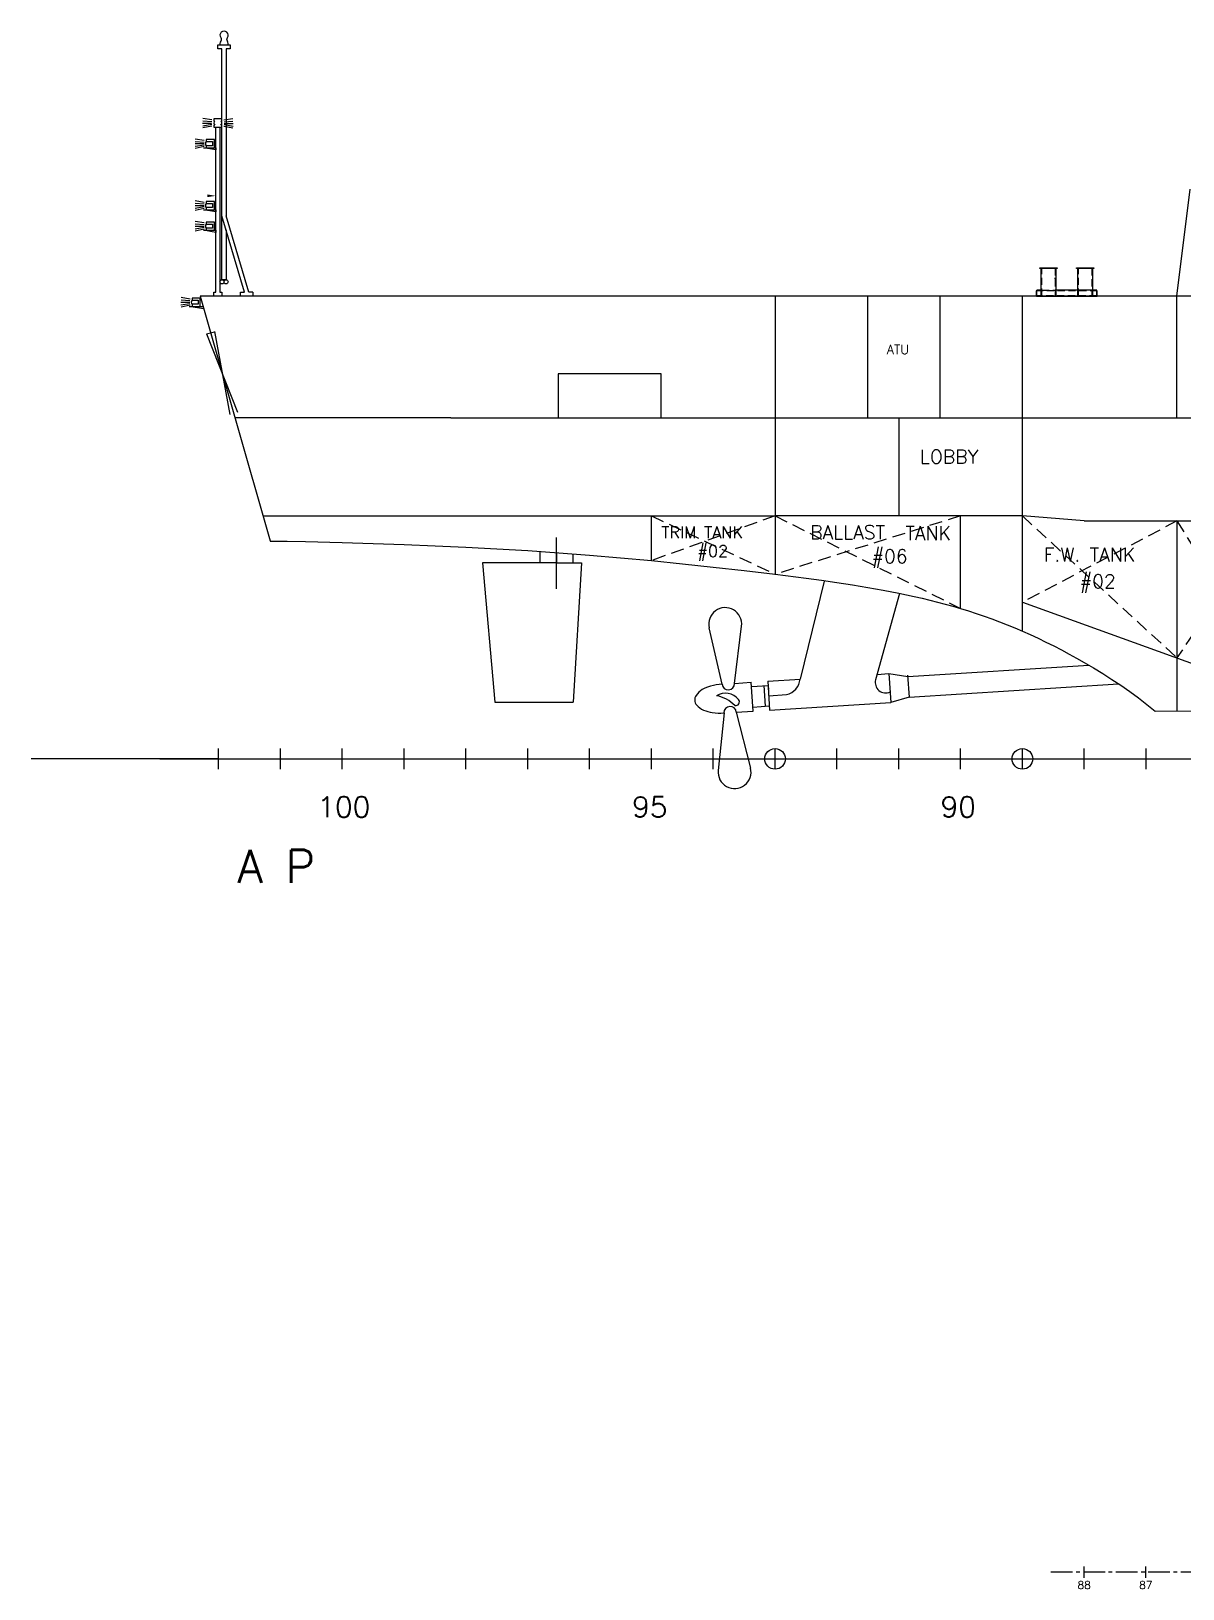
# Model space of a CAD drawing. Header units: millimetres. Extents: x 4499 to 177087, y -131598 to 56514.
# Drawn here: x 4499 to 32448, y -14196 to 23603 of the extents above; entities that cross this region are included whole.
import ezdxf
from ezdxf.enums import TextEntityAlignment as Align

# ---------------------------------------------------------------- set-up
doc = ezdxf.new("R2010")
doc.units = ezdxf.units.MM
doc.header["$LTSCALE"] = 700
doc.header["$MEASUREMENT"] = 0
for name, pattern in [('CENTER2', [1.125, 0.75, -0.125, 0.125, -0.125]), ('DASHED', [0.75, 0.5, -0.25]), ('HIDDEN', [0.375, 0.25, -0.125])]:
    doc.linetypes.add(name, pattern=pattern)
doc.layers.add('1', color=2, linetype='Continuous')
doc.styles.add('ROMANS', font='romans.shx', dxfattribs={"height": 150})

msp = doc.modelspace()

# ---------------------------------------------------------------- linework, layer by layer
at = {"color": 18, "true_color": 0x000000}
for p, q in [((9030, 23273), (9230, 23273)), ((9030, 23173), (9030, 23273)), ((9130, 23173), (9030, 23173)), ((9130, 17570), (9130, 23173)), ((9230, 23273), (9330, 23273)), ((9330, 23173), (9230, 23173)), ((9230, 23173), (9230, 19121)), ((9330, 23273), (9330, 23173)), ((8877, 21365), (8658, 21365)), ((8880, 21338), (8662, 21300)), ((8884, 21450), (8665, 21484)), ((8880, 21403), (8665, 21420)), ((8884, 21300), (8665, 21253)), ((8980, 21272), (9080, 21272)), ((8980, 17270), (8980, 21272)), ((9080, 21272), (9080, 17270)), ((9176, 21450), (9394, 21484)), ((9176, 21300), (9394, 21253)), ((9180, 21403), (9394, 21420)), ((9180, 21338), (9398, 21300)), ((9183, 21365), (9401, 21365)), ((8695, 20865), (8476, 20865)), ((8698, 20838), (8480, 20800)), ((8701, 20950), (8483, 20984)), ((8698, 20902), (8483, 20919)), ((8701, 20800), (8483, 20752)), ((8695, 19364), (8476, 19364)), ((8698, 19337), (8480, 19299)), ((8701, 19449), (8483, 19483)), ((8698, 19402), (8483, 19419)), ((8701, 19299), (8483, 19252)), ((8701, 18949), (8483, 18983)), ((8698, 18901), (8483, 18918)), ((9680, 17270), (9130, 19121)), ((9780, 17270), (9230, 19121)), ((8695, 18864), (8476, 18864)), ((8698, 18837), (8480, 18799)), ((8701, 18799), (8483, 18751)), ((9230, 18784), (9230, 17570)), ((29010, 17182), (29010, 17845)), ((29366, 17845), (29366, 17182)), ((29900, 17315), (29900, 17845)), ((30256, 17845), (30256, 17315)), ((9080, 17570), (9130, 17570)), ((9230, 17570), (9130, 17570)), ((29010, 17716), (29010, 17708)), ((29349, 17592), (29349, 17621)), ((29366, 17716), (29366, 17708)), ((29366, 17592), (29366, 17621)), ((8350, 17018), (8132, 17018)), ((8357, 17103), (8139, 17137)), ((8353, 17055), (8139, 17072)), ((8930, 17270), (8980, 17270)), ((8930, 17170), (8930, 17270)), ((9080, 17270), (9130, 17270)), ((9130, 17270), (9130, 17170)), ((9580, 17270), (9680, 17270)), ((9580, 17170), (9580, 17270)), ((9880, 17270), (9780, 17270)), ((9880, 17270), (9880, 17170)), ((22552, 17170), (22552, 10425)), ((24802, 14219), (24802, 17170)), ((26553, 17170), (26553, 14219)), ((28554, 9044), (28554, 17170)), ((28895, 17170), (28895, 17302)), ((28895, 17170), (30371, 17170)), ((29027, 17315), (28908, 17315)), ((28908, 17170), (28908, 17315)), ((29040, 17182), (29031, 17182)), ((30358, 17315), (29349, 17315)), ((30358, 17170), (30358, 17315)), ((30371, 17170), (30371, 17302)), ((32305, 14219), (32305, 17170)), ((8353, 16990), (8135, 16953)), ((8357, 16953), (8139, 16905)), ((8335, 16925), (8669, 16925)), ((8684, 16866), (8335, 16925)), ((8757, 16255), (8949, 16310)), ((8757, 16255), (9510, 14359)), ((8950, 16311), (9317, 14304)), ((14681, 14219), (9444, 14219)), ((14681, 14219), (60063, 14219)), ((25553, 14219), (25553, 11840)), ((10127, 11840), (22552, 11840)), ((19551, 10755), (19551, 11840)), ((28554, 11840), (22552, 11840)), ((27054, 9593), (27054, 11840)), ((30054, 11718), (28554, 11840)), ((30054, 11718), (60063, 11718)), ((32305, 11718), (32305, 7107)), ((16851, 10701), (16851, 10979)), ((17251, 10074), (17251, 11315)), ((16851, 10701), (15450, 10701)), ((15450, 10701), (15750, 7317)), ((17251, 10701), (16851, 10701)), ((17251, 10951), (17251, 10701)), ((17251, 10701), (17651, 10701)), ((17651, 10701), (17651, 10920)), ((17651, 10701), (17851, 10701)), ((17851, 10701), (17651, 7317)), ((23741, 10258), (23161, 7877)), ((25571, 9959), (24993, 7865)), ((28554, 9744), (33105, 8107)), ((21269, 7757), (20953, 9125)), ((21568, 7776), (21740, 9166)), ((25028, 7995), (25317, 8013)), ((25317, 8013), (25772, 7941)), ((25317, 8013), (25361, 7314)), ((25770, 7979), (25804, 7442)), ((25772, 7941), (30169, 8218)), ((21568, 7776), (21976, 7802)), ((22020, 7103), (21976, 7802)), ((21983, 7702), (22382, 7727)), ((22282, 7722), (22314, 7222)), ((22376, 7827), (23161, 7877)), ((22376, 7827), (22420, 7128)), ((22382, 7727), (22394, 7628)), ((25804, 7442), (30886, 7763)), ((15750, 7317), (17651, 7317)), ((22014, 7203), (22413, 7228)), ((22398, 7478), (22833, 7505)), ((22420, 7128), (25361, 7314)), ((25804, 7442), (25361, 7314)), ((21313, 7059), (21171, 5662)), ((21612, 7077), (22020, 7103)), ((21612, 7077), (21957, 5720)), ((9048, 5694), (9048, 6194)), ((10549, 5694), (10549, 6194)), ((12049, 5694), (12049, 6194)), ((13550, 5694), (13550, 6194)), ((15050, 5694), (15050, 6194)), ((16551, 5694), (16551, 6194)), ((18051, 5694), (18051, 6194)), ((19551, 5694), (19551, 6194)), ((21052, 5694), (21052, 6194)), ((22552, 5694), (22552, 6194)), ((24053, 5694), (24053, 6194)), ((25553, 5694), (25553, 6194)), ((27054, 5694), (27054, 6194)), ((28554, 5694), (28554, 6194)), ((30054, 5694), (30054, 6194)), ((31555, 5694), (31555, 6194)), ((7621, 5944), (148588, 5944)), ((30050, -13930), (30050, -13655)), ((30050, -13930), (30050, -13655)), ((31550, -13930), (31550, -13655))]:
    msp.add_line(p, q, dxfattribs=at)
at = {"color": 18, "linetype": 'ByBlock', "true_color": 0x000000}
msp.add_line((32305, 17170), (32624, 19771), dxfattribs=at)
at = {"color": 18, "linetype": 'HIDDEN', "true_color": 0x000000}
for p, q in [((29027, 17182), (29027, 17845)), ((29349, 17845), (29349, 17182)), ((29917, 17182), (29917, 17845)), ((30239, 17845), (30239, 17182)), ((30371, 17302), (28895, 17302)), ((30358, 17182), (28908, 17182)), ((29027, 17315), (29349, 17315)), ((29900, 17182), (29900, 17315)), ((30256, 17315), (30256, 17182))]:
    msp.add_line(p, q, dxfattribs=at)
at = {"color": 18, "linetype": 'DASHED', "lineweight": -2, "ltscale": 0.9, "true_color": 0x000000, "transparency": 33554534}
for p, q in [((22552, 11840), (19551, 10755)), ((19551, 11840), (22552, 10425)), ((22552, 11840), (27054, 9593)), ((27054, 11840), (22552, 10425)), ((28554, 11840), (32305, 8395)), ((32305, 11718), (28554, 9744)), ((34556, 11718), (32305, 8395)), ((32305, 11718), (34556, 8107))]:
    msp.add_line(p, q, dxfattribs=at)
at = {"color": 18, "ltscale": 0.9, "true_color": 0x000000}
msp.add_line((9048, 5944), (4499, 5944), dxfattribs=at)
at = {"color": 18, "linetype": 'CENTER2', "true_color": 0x000000}
msp.add_line((29247, -13780), (172949, -13780), dxfattribs=at)
msp.add_line((29247, -13780), (172949, -13780), dxfattribs=at)
at = {"color": 18, "true_color": 0x000000}
msp.add_lwpolyline([(9098, 23446, -0.313859), (9098, 23360, 0.153244), (9080, 23303), (9080, 23273), (9280, 23273), (9280, 23303, 0.153244), (9262, 23360, -0.313859), (9262, 23446, 1.914854)], format="xyb", close=True, dxfattribs=at)
for points in [[(9105, 21422), (9130, 21422), (9130, 21472), (8930, 21472), (8930, 21422), (8955, 21422, 0.420204), (8955, 21322), (8930, 21322), (8930, 21272), (9130, 21272), (9130, 21322), (9105, 21322)], [(21269, 7757, 0.000971), (21263, 7757, 0.052127), (20989, 7711, 0.065985), (20786, 7624, 0.104657), (20635, 7486, 0.172123), (20601, 7365, 0.172123), (20650, 7248, 0.104657), (20817, 7130, 0.065985), (21029, 7070, 0.052127), (21307, 7058, 0.052127)], [(21307, 7058, 0.000971), (21313, 7059, 0.007359)]]:
    msp.add_lwpolyline(points, format="xyb", dxfattribs=at)
for points in [[(8898, 20822), (8748, 20822), (8748, 20772), (8948, 20772), (8948, 20972), (8748, 20972), (8748, 20922), (8898, 20922)], [(8898, 19321), (8748, 19321), (8748, 19271), (8948, 19271), (8948, 19471), (8748, 19471), (8748, 19421), (8898, 19421)], [(8898, 18821), (8748, 18821), (8748, 18771), (8948, 18771), (8948, 18971), (8748, 18971), (8748, 18921), (8898, 18921)], [(28975, 17857), (29401, 17857), (29401, 17845), (28975, 17845)], [(29866, 17857), (30291, 17857), (30291, 17845), (29866, 17845)], [(8553, 16975), (8403, 16975), (8403, 16925), (8603, 16925), (8603, 17125), (8403, 17125), (8403, 17075), (8553, 17075)]]:
    msp.add_lwpolyline(points, close=True, dxfattribs=at)
for points in [[(8680, 20772), (8980, 20772), (8980, 20722), (8680, 20772)], [(8680, 19271), (8980, 19271), (8980, 19221), (8680, 19271)], [(8680, 18771), (8980, 18771), (8980, 18721), (8680, 18771)]]:
    msp.add_lwpolyline(points, dxfattribs=at)
at = {"color": 18, "linetype": 'Continuous', "true_color": 0x000000}
msp.add_lwpolyline([(17291, 14219), (19791, 14219), (19791, 15291), (17291, 15291)], close=True, dxfattribs=at)
at = {"color": 18, "true_color": 0x000000}
for centre, radius in [((9129, 17520), 50), ((9229, 17520), 50), ((22552, 5944), 250), ((28554, 5944), 250)]:
    msp.add_circle(centre, radius, dxfattribs=at)
for centre, radius, start, end in [((9056, 21372), 70, 314.4153, 45.5847), ((8797, 20872), 70, 134.4805, 225.5195), ((8797, 19371), 70, 134.4805, 225.5195), ((8797, 18871), 70, 134.4805, 225.5195), ((8452, 17025), 70, 134.4805, 225.5195), ((21342, 9215), 400, 352.9682, 193.0091), ((21418, 7767), 150, 183.6085, 3.6085), ((22730, 7927), 434, 283.7299, 353.3572), ((25236, 7798), 253, 164.5053, 295.4214), ((21343, 7113), 422, 40.5075, 120.1981), ((20992, 6685), 804, 43.2556, 80.071), ((21462, 7068), 150, 3.6085, 183.6085), ((21594, 7327), 92.1, 260.071, 40.5075), ((21569, 5622), 400, 174.2079, 14.2489)]:
    msp.add_arc(centre, radius, start, end, dxfattribs=at)
for points in [[(8774, 19640), (8774, 19574), (8974, 19607)], [(8774, 19574), (8774, 19640), (8974, 19607)]]:
    msp.add_solid(points, dxfattribs=at)
at = {"layer": '1', "color": 18, "linetype": 'Continuous', "true_color": 0x000000}
msp.add_lwpolyline([(33055, 17170), (8598, 17170), (10301, 11233), (10302, 11229), (10710, 11228), (11156, 11220), (12049, 11196), (12800, 11173), (13550, 11148), (14300, 11117), (15050, 11082), (15800, 11043), (16551, 10998), (17301, 10947), (18051, 10889), (18801, 10825), (19551, 10755), (20302, 10680), (21052, 10600), (21802, 10515), (22552, 10425), (23303, 10329), (23679, 10277), (24053, 10223), (24429, 10165), (24805, 10103), (25179, 10036), (25553, 9963), (25931, 9883), (26119, 9840), (26307, 9796), (26495, 9749), (26681, 9699), (26868, 9648), (27054, 9593), (27245, 9535), (27435, 9473), (27624, 9408), (27812, 9341), (27999, 9271), (28185, 9198), (28370, 9122), (28554, 9044), (28746, 8959), (28937, 8871), (29126, 8779), (29314, 8685), (29501, 8588), (29687, 8489), (29871, 8388), (30054, 8284), (30280, 8151), (30505, 8015), (30726, 7874), (30944, 7730), (31159, 7580), (31370, 7426), (31577, 7266), (31780, 7101), (127582, 7481)], dxfattribs=at)

# ---------------------------------------------------------------- texts
at = {"color": 18, "true_color": 0x000000, "style": 'ROMANS'}
for s, height, p in [('LOBBY', 334.3, (26066, 13109)), ('TRIM TANK', 285, (19793, 11297)), ('BALLAST ', 334.3, (23401, 11277)), ('TANK', 334.3, (25716, 11254)), ('#02', 285, (20667, 10846)), ('#06', 334.3, (24896, 10693)), ('F.W. TANK', 334.3, (29071, 10733)), ('#02', 334.3, (29946, 10085))]:
    msp.add_text(s, height=height, dxfattribs=at).set_placement(p)
for s, height, p in [('100', 500.1, (12087, 4527)), ('95', 500.1, (19512, 4527)), ('90', 500.1, (26998, 4527)), ('88', 189, (30050, -14196)), ('88', 189, (30050, -14196)), ('87', 189, (31550, -14196))]:
    msp.add_text(s, height=height, dxfattribs=at).set_placement(p, align=Align.CENTER)
at = {"color": 18, "linetype": 'Continuous', "true_color": 0x000000, "style": 'ROMANS'}
msp.add_text('A P', height=800.2, dxfattribs=at).set_placement((9505, 2938))
at = {"color": 18, "true_color": 0x000000, "insert": (25264, 15993), "char_height": 125.04, "width": 569.4, "attachment_point": 1}
msp.add_mtext('{\\Fromans.shx|c0;\\H1.8x;ATU}', dxfattribs=at)

doc.saveas('drawing.dxf')
